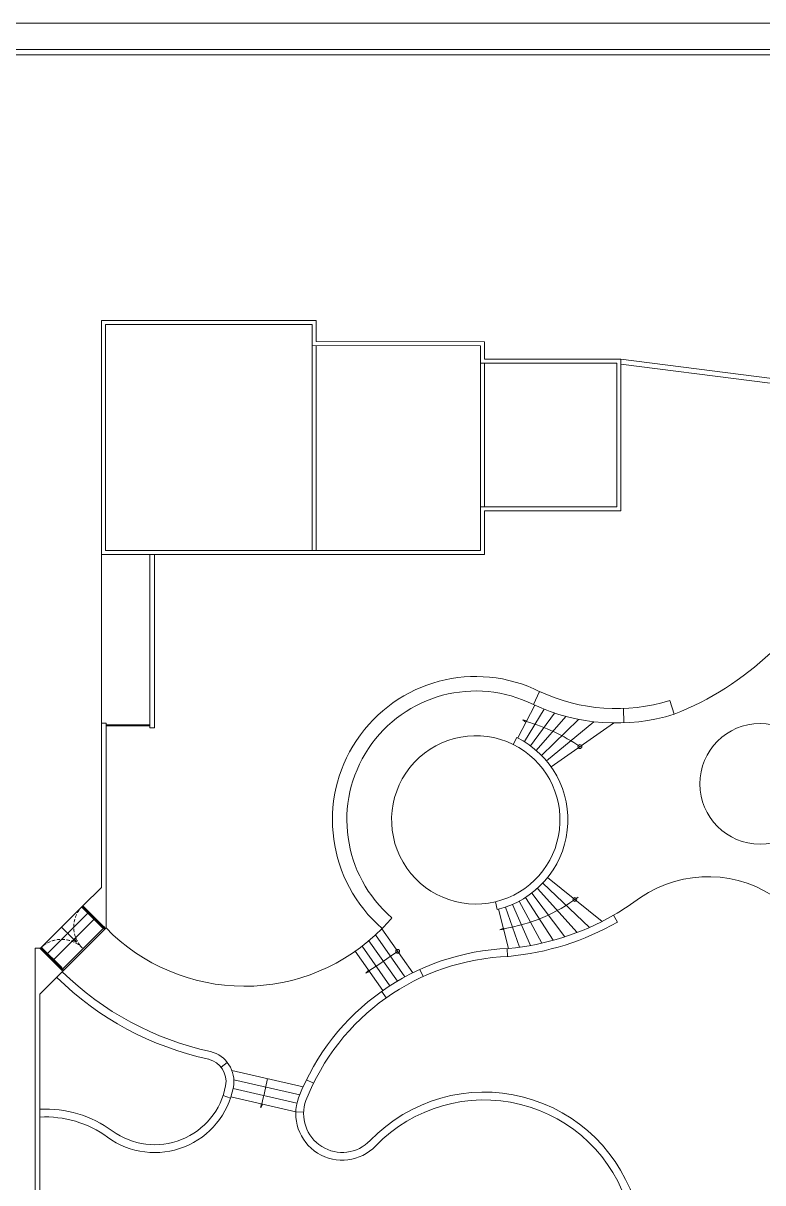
# Model space of a CAD drawing. Header units: centimetres. Extents: x 118932 to 154602, y -32682 to -23521.
# Drawn here: x 132528 to 135339, y -27929 to -23521 of the extents above; entities that cross this region are included whole.
import ezdxf
from ezdxf.enums import TextEntityAlignment as Align

# ---------------------------------------------------------------- set-up
doc = ezdxf.new("R2010")
doc.units = ezdxf.units.CM
doc.header["$LTSCALE"] = 50
doc.header["$MEASUREMENT"] = 0
doc.linetypes.add('HIDDEN', pattern=[0.375, 0.25, -0.125])
doc.layers.add('GEN_00_BL_Pafta', color=7, linetype='Continuous', lineweight=0, true_color=0x0e0e10)
doc.layers.add('GEN_06_GR_İnce', color=7, linetype='Continuous', lineweight=13, true_color=0xb0b0a9)
doc.layers.add('GEN_00_BL_Pafta_Gizli', color=7, linetype='Continuous', lineweight=0, true_color=0x4f5250, plot=False)
doc.styles.add('style3', font='arial.ttf', dxfattribs={"height": 12})
doc.styles.add('TLEROY', font='arial.ttf', dxfattribs={"height": 10})

# ---------------------------------------------------------------- blocks, each defined once
blk = doc.blocks.new('*U818')
at = {"layer": 'GEN_00_BL_Pafta', "transparency": 33554687}
for points in [[(100, 8900), (100, 100), (11790, 100), (11790, 8900)], [(120, 8880), (120, 420), (11770, 420), (11770, 8880)]]:
    blk.add_lwpolyline(points, close=True, dxfattribs=at)
at = {"layer": 'GEN_00_BL_Pafta_Gizli'}
blk.add_lwpolyline([(0, 9000), (0, 0), (11890, 0), (11890, 9000)], close=True, dxfattribs=at)
at = {"layer": 'GEN_00_BL_Pafta', "transparency": 33554687}
for tag, height, style, p in [('PAFTAADI', 100, 'style3', (5815, 260)), ('PNO', 90, 'TLEROY', (11620, 205))]:
    blk.add_attdef(tag, text='', height=height, dxfattribs=dict(at, style=style)).set_placement(p, align=Align.MIDDLE_CENTER)
at = {"layer": 'GEN_00_BL_Pafta', "transparency": 33554687, "style": 'style3'}
blk.add_attdef('PAFTAKOD', text='', height=100, dxfattribs=at).set_placement((10750, 210), align=Align.CENTER)
at = {"layer": 'GEN_00_BL_Pafta', "transparency": 33554687, "style": 'TLEROY'}
for tag, p in [('PAPERSIZE', (11755, 294.6)), ('SCALE', (11755, 324.6))]:
    blk.add_attdef(tag, text='', height=20, dxfattribs=at).set_placement(p, align=Align.BOTTOM_RIGHT)
blk = doc.blocks.new('zemin kat vaziyet')
at = {"layer": 'GEN_06_GR_İnce'}
for p, q in [((-3556.1, 722.9), (-3556.1, 82.1)), ((-1914, 152.1), (-1890.7, 201.9)), ((-1909.4, 150), (-1973.4, 25.4)), ((-1872.8, 134.3), (-1948.8, 11.6)), ((-1570.3, 82.8), (-1572.4, 137.7)), ((-1395.8, 168), (-1379.6, 115.5)), ((-1833.8, 120.2), (-1925.5, -4.2)), ((-1791.2, 107.4), (-1903.5, -21.8)), ((-1742.7, 96.2), (-1883, -41.2)), ((-1684.8, 87.1), (-1864.1, -62.1)), ((-1610.3, 82.3), (-1847, -84.4)), ((-1977.8, 27.7), (-1991.1, 0.8)), ((-1701.5, -694.7), (-1879, -526.6)), ((-1653.6, -672), (-1860.5, -505.4)), ((-1794.3, -730.3), (-1920.9, -564.3)), ((-1748.4, -714), (-1899.2, -546.3)), ((-3626.2, -612.5), (-3788.8, -775.1)), ((-2051.8, -626.4), (-2058.7, -597.2)), ((-1925.6, -763.4), (-1993.6, -607)), ((-1882.8, -754.7), (-1968.3, -594.7)), ((-1839.1, -743.7), (-1944, -580.4)), ((-3607.8, -640.8), (-3760.5, -793.5)), ((-3625.5, -623.1), (-3557.9, -690.6)), ((-3623, -620.6), (-3555.4, -688.1)), ((-3602.8, -635.8), (-3605.3, -638.3)), ((-3579.5, -659.1), (-3582, -661.6)), ((-2008.9, -774.7), (-2046.9, -625.2)), ((-1967.6, -770), (-2019.9, -617.2)), ((-1609.6, -648.2), (-1594.6, -674.2)), ((-3584.4, -664.1), (-3737.2, -816.8)), ((-3548.4, -697.3), (-3703.9, -852.9)), ((-3540.2, -698.4), (-3702.9, -861)), ((-2490.3, -700.1), (-2373.1, -867.5)), ((-2539.2, -745.3), (-2431.4, -899.3)), ((-2514.3, -723.3), (-2402.6, -882.9)), ((-3780.7, -778.3), (-3713.1, -845.8)), ((-3778.2, -775.8), (-3710.7, -843.4)), ((-2591.6, -785.6), (-2486.9, -935.1)), ((-2565, -766), (-2459.5, -916.7)), ((-2013.9, -774.9), (-2012.6, -804.9)), ((-3763, -796), (-3765.5, -798.4)), ((-3739.7, -819.3), (-3742.1, -821.8)), ((-2346.1, -854.6), (-2333.6, -881.9)), ((-2491, -938), (-2473.7, -962.5)), ((-3078, -1207.7), (-3101.4, -1226.4)), ((-3060.5, -1238), (-2789.4, -1300.8)), ((-3052.7, -1273.7), (-2802.2, -1331.7)), ((-2776.6, -1273.6), (-2749.7, -1286.8)), ((-3055.5, -1306.9), (-2812.9, -1363.1)), ((-3065.3, -1343.6), (-3093.8, -1334.1)), ((-3063.8, -1338.9), (-2817.3, -1395.9)), ((-2817.3, -1395.9), (-2787.8, -1397.1))]:
    blk.add_line(p, q, dxfattribs=at)
for points in [[(-3556.1, 1612.7), (-2739.6, 1612.7), (-2739.6, 1532), (-2100.2, 1531.2), (-2100.2, 1465.1), (-1582, 1465.1), (-1581.9, 889.1), (-2100.2, 889.1), (-2100.2, 722.9), (-2739.6, 722.9), (-3556.1, 722.9)], [(-3541.1, 1597.7), (-2754.6, 1597.7), (-2754.6, 1517), (-2115.2, 1516.2), (-2115.2, 1450.1), (-1597, 1450.1), (-1596.9, 904.1), (-2115.2, 904.1), (-2115.2, 737.9), (-2739.6, 737.9), (-3541.1, 737.9)], [(-1942.8, 85), (-1954.6, 94.8), (-1940, 90.4)], [(-3538.1, 82.1), (-3556.1, 82.1), (-3556.1, -542.4), (-3626.2, -612.5), (-3540.2, -698.4), (-3538.1, -696.2)], [(-3538.1, 74.8), (-3371.9, 74.8), (-3371.9, 71.3), (-3538.1, 71.3)], [(-3631.1, -617.4), (-3628.6, -614.9), (-3623, -620.6), (-3625.5, -623.1)], [(-3552.3, -696.3), (-3549.8, -693.8), (-3555.4, -688.1), (-3557.9, -690.6)], [(-3548.4, -697.3), (-3543.8, -701.9), (-3540.2, -698.4), (-3540.2, -698.4), (-3547.3, -691.3), (-3549.8, -693.8), (-3547.3, -696.3), (-3548.4, -697.3)], [(-2027.1, -702.9), (-2042.5, -703.3), (-2028.6, -697)], [(-3658.7, -738.3), (-3650.3, -751.2), (-3662.9, -742.6)], [(-3808.3, -773.6), (-3808.3, -1764.7), (-3790.3, -1764.7), (-3790.3, -948.4), (-3702.9, -861), (-3790.3, -773.6)], [(-3783.9, -770.2), (-3786.3, -772.6), (-3780.7, -778.3), (-3778.2, -775.8)], [(-3705, -849), (-3707.5, -851.5), (-3713.1, -845.8), (-3710.7, -843.4)], [(-3704, -852.9), (-3699.4, -857.5), (-3702.9, -861), (-3702.9, -861), (-3710, -854), (-3707.5, -851.5), (-3705, -854), (-3704, -852.9)], [(-2537.6, -862.8), (-2551.8, -868.5), (-2541, -857.9)], [(-2943.4, -1366.7), (-2949.9, -1380.6), (-2949.3, -1365.4)]]:
    blk.add_lwpolyline(points, close=True, dxfattribs=at)
for points in [[(-2754.6, 1517), (-2754.6, 737.9)], [(-2739.6, 1517), (-2739.6, 737.9)], [(-1582, 1465.1), (906.8, 1147.8)], [(-2115.2, 1450.1), (-2115.2, 904.1)], [(-2100.2, 1450.1), (-2100.2, 904.1)], [(-3371.9, 722.9), (-3371.9, 64.1), (-3353.9, 64.1), (-3353.9, 722.9)]]:
    blk.add_lwpolyline(points, dxfattribs=at)
at = {"layer": 'GEN_06_GR_İnce', "elevation": 0}
blk.add_lwpolyline([(906.8, 1129.7), (-1581.9, 1446.7)], dxfattribs=at)
at = {"layer": 'GEN_06_GR_İnce'}
for centre, radius in [((-1052.7, -149), 229.3), ((-1737.6, -7.4), 7.35), ((-1757, -588.7), 7.35), ((-2430.3, -785.8), 7.35)]:
    blk.add_circle(centre, radius, dxfattribs=at)
for centre, radius, start, end in [((-1795.4, 1173.4), 1136.7, 291.4583, 335.4619), ((-2133.2, -286), 545, 63.4168, 229.2426), ((-2133.2, -286), 490, 63.4168, 229.426), ((-1599.4, 825.1), 687.9, 244.9492, 287.2145), ((-1599.4, 825.1), 742.9, 244.9492, 287.2145), ((-2129.6, -581.8), 695.4, 55.6886, 74.3009), ((-2133.2, -286), 320, 63.6506, 283.4526), ((-2133.2, -286), 320, 283.4526, 63.6506), ((-2133.2, -286), 350, 283.4526, 63.6506), ((-1250.7, -959.1), 457.1, 53.0042, 124.2039), ((-2132.7, -59.4), 649.1, 279.2956, 306.7435), ((-2100.2, 206.9), 985.8, 299.8478, 306.9441), ((-3012.8, -183.5), 734.8, 315.4632, 319.7551), ((-2100.2, 206.9), 985.8, 275.3172, 299.8478), ((-4873.5, -1931.5), 1699.7, 44.4855, 46.7107), ((-3012.8, -183.5), 734.8, 224.3069, 315.4632), ((-2100.2, 206.9), 1015.8, 275.2229, 299.8478), ((-1975.8, -1665.8), 891.7, 92.1257, 158.7193), ((-6507.7, 5052.7), 7121.3, 303.86721, 304.92938), ((-1975.8, -1665.8), 861.7, 92.1257, 158.7193), ((-2899.3, -41.6), 1150.7, 225.5587, 257.8303), ((-2899.3, -41.6), 1180.7, 225.5587, 257.8303), ((-3169.5, -1280.5), 117, 349.5208, 76.3812), ((-3169.5, -1280.5), 87, 349.5208, 76.3812), ((-6607.5, -507.3), 3760.5, 346.7997, 348.3076), ((-3353.5, -1246.5), 304.1, 233.9258, 349.5208), ((-3353.5, -1246.5), 274.1, 233.9258, 349.5208), ((-2101.7, -1922.7), 601.9, 15.2243, 136.049), ((-2640.8, -1402.9), 176.6, 159.8874, 316.0221), ((-2640.8, -1402.9), 147, 159.8874, 316.0221), ((-2101.9, -1922.9), 572.3, 16.0539, 136.0221), ((-3769.6, -1817.7), 432.6, 53.9258, 92.7467), ((-3769.6, -1817.7), 402.6, 53.9258, 92.9516)]:
    blk.add_arc(centre, radius, start, end, dxfattribs=at)
at = {"layer": 'GEN_06_GR_İnce', "linetype": 'HIDDEN'}
for centre, start, end in [((-3549.8, -693.8), 135, 225), ((-3707.5, -851.5), 45, 135)]:
    blk.add_arc(centre, 111.5, start, end, dxfattribs=at)

msp = doc.modelspace()

# ---------------------------------------------------------------- block references
for name, p in [('*U818', (130822, -32521.4)), ('zemin kat vaziyet', (136381.9, -26263.8, 0))]:
    msp.add_blockref(name, p)

doc.saveas('drawing.dxf')
